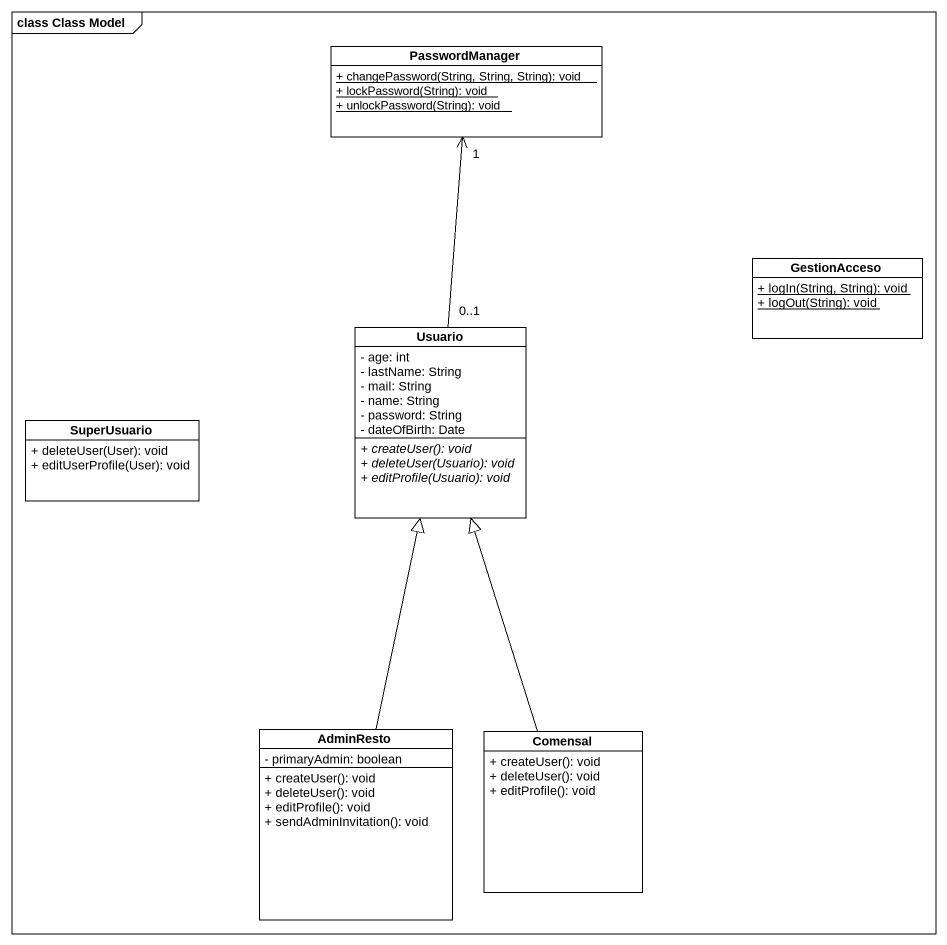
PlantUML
@startuml
mainframe class Class Model
hide circle
hide empty members
skinparam classAttributeIconSize 0
class PasswordManager {
  {static} + changePassword(String, String, String): void
  {static} + lockPassword(String): void
  {static} + unlockPassword(String): void
}
class GestionAcceso {
  {static} + logIn(String, String): void
  {static} + logOut(String): void
}
class Usuario {
  - age: int
  - lastName: String
  - mail: String
  - name: String
  - password: String
  - dateOfBirth: Date
  {abstract} + createUser(): void
  {abstract} + deleteUser(Usuario): void
  {abstract} + editProfile(Usuario): void
}
class SuperUsuario {
  + deleteUser(User): void
  + editUserProfile(User): void
}
class AdminResto {
  - primaryAdmin: boolean
  + createUser(): void
  + deleteUser(): void
  + editProfile(): void
  + sendAdminInvitation(): void
}
class Comensal {
  + createUser(): void
  + deleteUser(): void
  + editProfile(): void
}
Usuario "0..1" -up-> "1" PasswordManager
AdminResto -up-|> Usuario
Comensal -up-|> Usuario
@enduml
